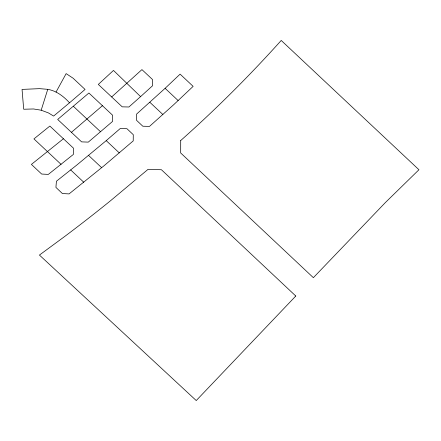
<?xml version="1.0" encoding="UTF-8"?>
<svg xmlns="http://www.w3.org/2000/svg" width="441" height="441" viewBox="0 0 441 441"><rect width="100%" height="100%" fill="white"/><g stroke="black" fill="none" stroke-linecap="round" stroke-linejoin="round"><path stroke-width="0.66" d="M47.755 89.336L39.558 88.647L22.05 89.413L23.693 109.241L33.555 108.971L41.184 110.206L47.755 89.336C56.47 90.796 63.713 96.43 69.518 102.808L85.069 89.44L73.112 78.222L66.133 73.619L56.04 92.07M165.11 88.321L180.104 74.127L193.136 86.37L173.6 104.798L149.493 126.402L142.807 126.22L136.567 120.327L136.572 114.109L165.11 88.321L178.131 100.565M140.591 96.612L152.547 85.763L152.525 79.545L141.941 69.606L111.661 96.948L98.31 84.429L113.486 70.428L140.591 96.612L128.899 106.998L122.218 106.838L111.661 96.948M102.433 105.697L71.436 132.328L57.688 119.445L88.895 93.012L112.593 115.222L112.549 121.435L88.294 142.123L81.613 141.875L71.436 132.328M106.22 140.64L120.283 128.496L126.958 128.722L133.281 134.692L133.221 140.905L104.115 165.684L69.072 193.908L62.396 193.533L55.924 187.403L56.431 181.223L77.07 164.829L106.22 140.64L119.296 152.9M69.518 102.808L53.615 116.066L48.405 112.907L41.184 110.206M63.432 138.75L31.405 164.405L41.652 174.046L48.323 174.404L73.382 154.422L73.509 148.209L49.861 126.06L33.929 138.904L61.056 164.344M149.857 102.29L162.883 114.522M73.404 106.336L100.559 131.765M88.564 155.408L101.662 167.696M70.692 169.928L83.779 182.243M180.7 140.541L180.678 152.966L313.369 277.687L385.384 202.546L418.95 169.741L281.22 40.445C249.612 75.648 216.062 109.109 180.7 140.541M295.79 296.021L196.239 400.555L39.431 255.063L64.441 236.668A1655.128 1533.522 10.4 0 0 110.724 200.578L148.093 169.311L161.439 169.746L295.79 296.021"/></g></svg>
